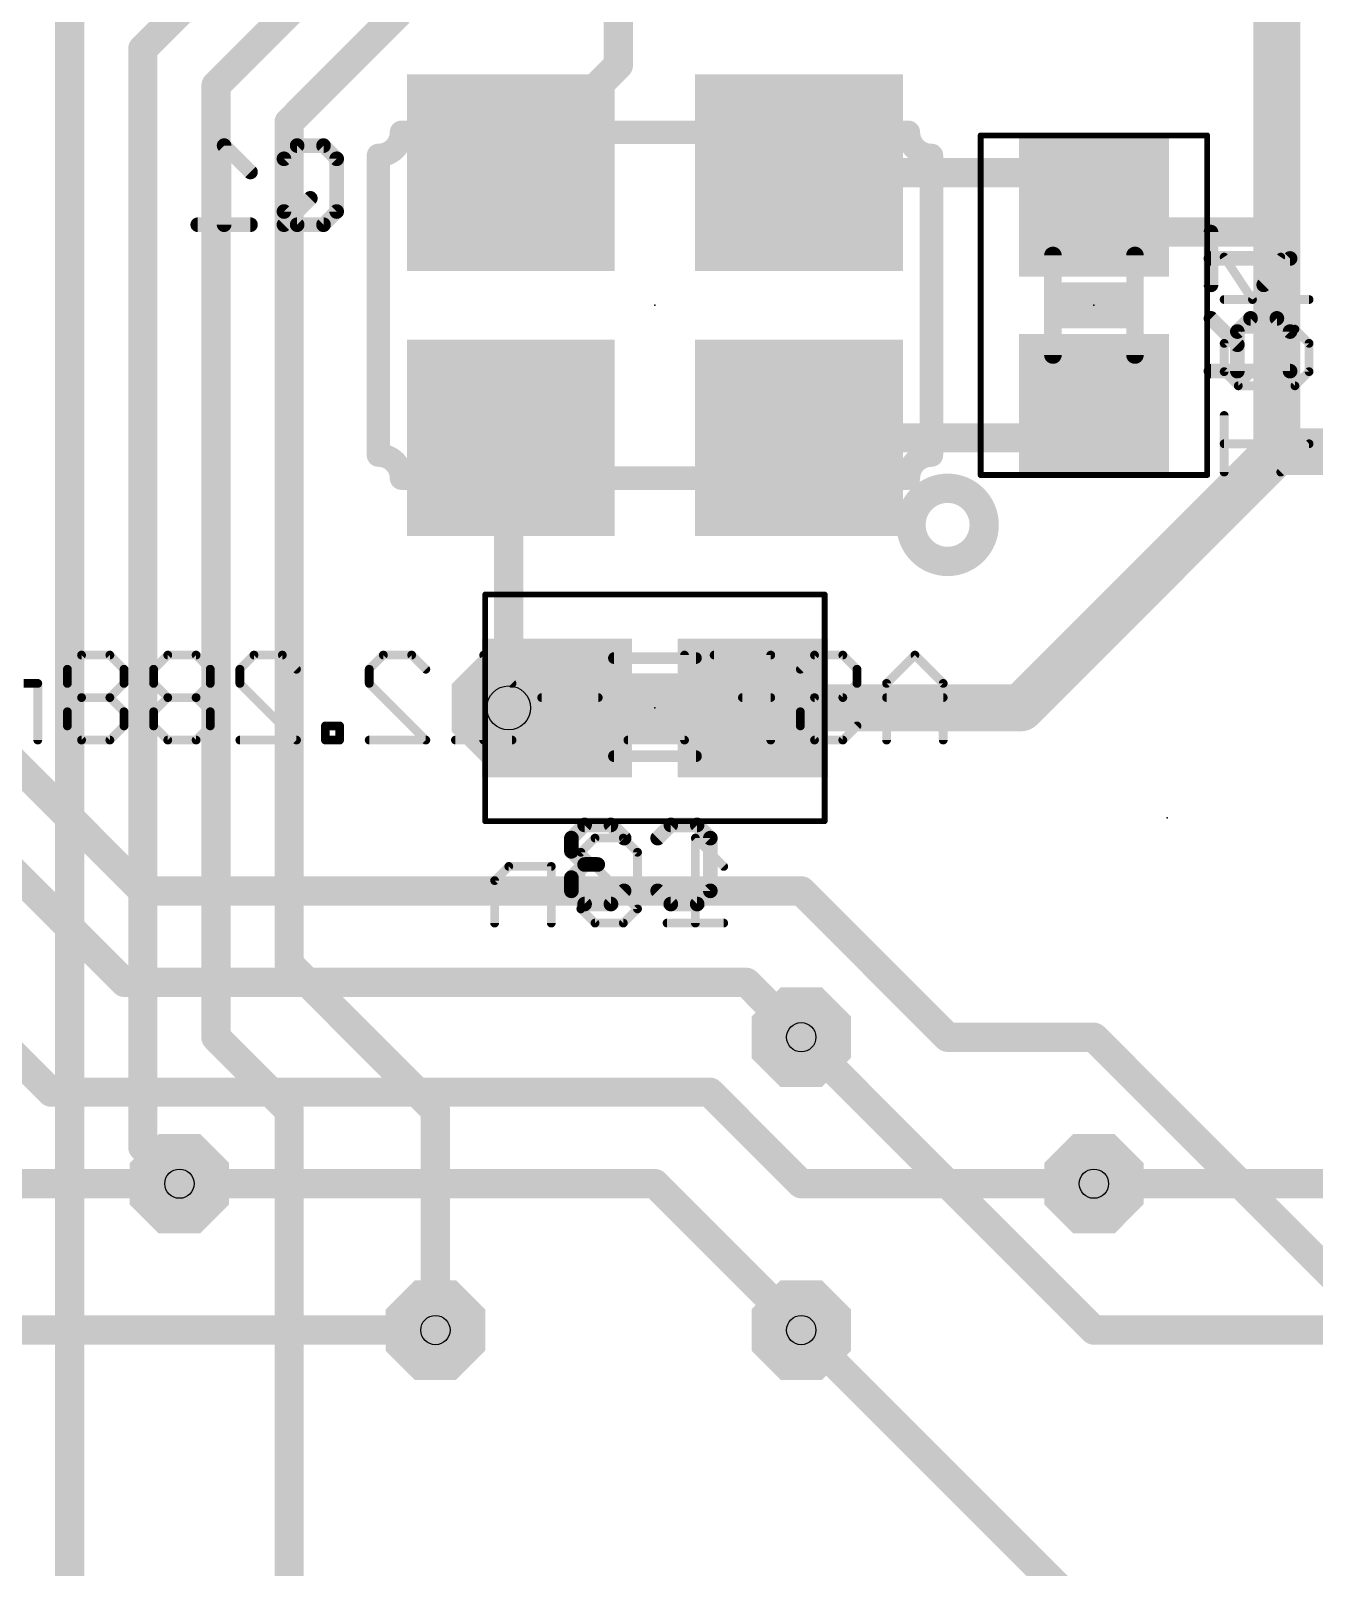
# Model space of a CAD drawing. Extents: x -0.1 to 85.2, y -25.2 to 58.4.
# Drawn here: x 32.68 to 43.82, y 9.37 to 22.7 of the extents above; entities that cross this region are included whole.
import ezdxf

# ---------------------------------------------------------------- set-up
doc = ezdxf.new("R2010")
doc.units = 0
for name, color, linetype in [('1', 22, 'CONTINUOUS'), ('16', 175, 'CONTINUOUS'), ('18', 82, 'CONTINUOUS'), ('22', 253, 'CONTINUOUS'), ('23', 7, 'CONTINUOUS'), ('24', 7, 'CONTINUOUS'), ('26', 253, 'CONTINUOUS'), ('28', 253, 'CONTINUOUS'), ('29', 253, 'CONTINUOUS'), ('30', 253, 'CONTINUOUS'), ('32', 253, 'CONTINUOUS'), ('36', 253, 'CONTINUOUS'), ('40', 175, 'CONTINUOUS'), ('44', 253, 'CONTINUOUS'), ('52', 253, 'CONTINUOUS')]:
    doc.layers.add(name, color=color, linetype=linetype)

# ---------------------------------------------------------------- blocks, each defined once
blk = doc.blocks.new('RECT')
blk.add_solid([(-0.5, -0.5), (0.5, -0.5), (-0.5, 0.5), (0.5, 0.5)])
blk = doc.blocks.new('OCTAGONV')
at = {"const_width": 0.5}
blk.add_lwpolyline([(-0.25, -0.1036), (-0.25, 0.1036), (-0.1036, 0.25), (0.1036, 0.25), (0.25, 0.1036), (0.25, -0.1036), (0.1036, -0.25), (-0.1036, -0.25), (-0.25, -0.1036), (-0.25, 0.1036)], dxfattribs=at)

msp = doc.modelspace()

# ---------------------------------------------------------------- linework, layer by layer
at = {"layer": '1', "const_width": 0.254}
for points in [[(31.75, 17.145), (33.655, 15.24)], [(32.0675, 15.875), (33.4963, 14.4463)], [(33.655, 15.24), (39.37, 15.24)], [(39.37, 15.24), (40.64, 13.97)], [(31.75, 14.605), (32.8612, 13.4938)], [(33.4963, 14.4463), (38.8938, 14.4463)], [(38.8938, 14.4463), (39.37, 13.97)], [(40.64, 13.97), (41.91, 13.97)], [(41.91, 13.97), (45.72, 10.16)], [(32.8612, 13.4938), (38.5763, 13.4938)], [(38.5763, 13.4938), (39.37, 12.7)], [(31.75, 12.7), (33.9725, 12.7)], [(33.9725, 12.7), (38.1, 12.7)], [(38.1, 12.7), (39.37, 11.43)], [(41.91, 12.7), (39.37, 12.7)], [(31.75, 11.43), (36.195, 11.43)]]:
    msp.add_lwpolyline(points, dxfattribs=at)
at = {"layer": '1', "const_width": 0.127}
for points in [[(33.655, 15.3035, 1), (33.655, 15.1765)], [(33.6101, 15.1951, 1), (33.6999, 15.2849)], [(39.4149, 15.2849, 1), (39.3251, 15.1951)], [(39.37, 15.1765, 1), (39.37, 15.3035)], [(33.4963, 14.5098, 1), (33.4963, 14.3828)], [(33.4513, 14.4013, 1), (33.5412, 14.4912)], [(38.9387, 14.4912, 1), (38.8488, 14.4013)], [(38.8938, 14.3828, 1), (38.8938, 14.5098)], [(39.3251, 13.9251, 1), (39.4149, 14.0149)], [(40.64, 14.0335, 1), (40.64, 13.9065)], [(40.5951, 13.9251, 1), (40.6849, 14.0149)], [(41.9549, 14.0149, 1), (41.8651, 13.9251)], [(41.91, 13.9065, 1), (41.91, 14.0335)], [(32.8612, 13.5572, 1), (32.8612, 13.4303)], [(32.8163, 13.4488, 1), (32.9062, 13.5387)], [(38.6212, 13.5387, 1), (38.5313, 13.4488)], [(38.5763, 13.4303, 1), (38.5763, 13.5572)], [(33.9725, 12.7635, 1), (33.9725, 12.6365)], [(33.9725, 12.6365, 1), (33.9725, 12.7635)], [(38.1449, 12.7449, 1), (38.0551, 12.6551)], [(38.1, 12.6365, 1), (38.1, 12.7635)], [(39.37, 12.7635, 1), (39.37, 12.6365)], [(39.3251, 12.6551, 1), (39.4149, 12.7449)], [(41.91, 12.6365, 1), (41.91, 12.7635)], [(36.195, 11.3665, 1), (36.195, 11.4935)], [(39.3251, 11.3851, 1), (39.4149, 11.4749)]]:
    msp.add_lwpolyline(points, format="xyb", dxfattribs=at)
at = {"layer": '16'}
for points, const_width in [([(43.4975, 20.955), (43.4975, 24.765)], 0.4064), ([(35.28, 24.1675), (33.655, 22.5425)], 0.254), ([(37.7825, 24.13), (37.7825, 22.4025)], 0.254), ([(33.02, 23.495), (33.02, 6.6675)], 0.254), ([(35.56, 23.495), (34.29, 22.225)], 0.254), ([(35.8775, 22.86), (34.925, 21.9075)], 0.254), ([(33.655, 22.5425), (33.655, 13.0175)], 0.254), ([(37.7825, 22.4025), (36.85, 21.47)], 0.254), ([(34.29, 22.225), (34.29, 13.97)], 0.254), ([(34.925, 21.9075), (34.925, 14.605)], 0.254), ([(39.35, 21.47), (41.41, 21.47)], 0.254), ([(41.41, 21.47), (41.91, 21.17)], 0.254), ([(41.91, 21.17), (41.91, 20.955)], 0.254), ([(41.91, 20.955), (43.4975, 20.955)], 0.254), ([(43.4975, 19.05), (43.4975, 20.955)], 0.4064), ([(41.41, 19.17), (41.91, 19.47)], 0.254), ([(36.83, 19.15), (36.85, 19.17)], 0.254), ([(36.83, 16.8275), (36.83, 19.15)], 0.254), ([(39.35, 19.17), (41.41, 19.17)], 0.254), ([(41.275, 16.8275), (43.4975, 19.05)], 0.4064), ([(43.4975, 19.05), (62.32, 19.05)], 0.4064), ([(37.25, 16.8275), (36.83, 16.8275)], 0.254), ([(38.95, 16.8275), (41.275, 16.8275)], 0.4064), ([(34.925, 14.605), (36.195, 13.335)], 0.254), ([(34.29, 13.97), (34.925, 13.335)], 0.254), ([(41.91, 11.43), (39.37, 13.97)], 0.254), ([(34.925, 13.335), (34.925, 6.985)], 0.254), ([(36.195, 13.335), (36.195, 11.43)], 0.254), ([(33.655, 13.0175), (33.9725, 12.7)], 0.254), ([(66.04, 12.7), (41.91, 12.7)], 0.254), ([(39.37, 11.43), (41.91, 8.89)], 0.254), ([(64.77, 11.43), (41.91, 11.43)], 0.254)]:
    msp.add_lwpolyline(points, dxfattribs=dict(at, const_width=const_width))
for points, const_width in [([(33.7185, 22.5425, 1), (33.5915, 22.5425)], 0.127), ([(33.6101, 22.5874, 1), (33.6999, 22.4976)], 0.127), ([(37.8274, 22.3576, 1), (37.7376, 22.4474)], 0.127), ([(37.719, 22.4025, 1), (37.846, 22.4025)], 0.127), ([(34.3535, 22.225, 1), (34.2265, 22.225)], 0.127), ([(34.2451, 22.2699, 1), (34.3349, 22.1801)], 0.127), ([(34.9885, 21.9075, 1), (34.8615, 21.9075)], 0.127), ([(34.8801, 21.9524, 1), (34.9699, 21.8626)], 0.127), ([(39.35, 21.5335, 1), (39.35, 21.4065)], 0.127), ([(41.4427, 21.5245, 1), (41.3773, 21.4155)], 0.127), ([(41.41, 21.4065, 1), (41.41, 21.5335)], 0.127), ([(36.8051, 21.5149, 1), (36.8949, 21.4251)], 0.127), ([(41.9735, 21.17, 1), (41.8465, 21.17)], 0.127), ([(41.8773, 21.1155, 1), (41.9427, 21.2245)], 0.127), ([(41.91, 21.0185, 1), (41.91, 20.8915)], 0.127), ([(43.5991, 20.955, 1), (43.3959, 20.955)], 0.2032), ([(43.4975, 20.8915, 1), (43.4975, 21.0185)], 0.127), ([(41.8465, 20.955, 1), (41.9735, 20.955)], 0.127), ([(43.3959, 20.955, 1), (43.5991, 20.955)], 0.2032), ([(41.9427, 19.4155, 1), (41.8773, 19.5245)], 0.127), ([(36.8935, 19.15, 1), (36.7665, 19.15)], 0.127), ([(36.7851, 19.1949, 1), (36.8749, 19.1051)], 0.127), ([(36.8949, 19.1251, 1), (36.8051, 19.2149)], 0.127), ([(39.35, 19.2335, 1), (39.35, 19.1065)], 0.127), ([(41.3773, 19.2245, 1), (41.4427, 19.1155)], 0.127), ([(41.41, 19.1065, 1), (41.41, 19.2335)], 0.127), ([(43.4975, 19.1516, 1), (43.4975, 18.9484)], 0.2032), ([(43.5693, 18.9782, 1), (43.4257, 19.1218)], 0.2032), ([(43.3959, 19.05, 1), (43.5991, 19.05)], 0.2032), ([(36.83, 16.891, 1), (36.83, 16.764)], 0.127), ([(37.25, 16.764, 1), (37.25, 16.891)], 0.127), ([(38.95, 16.9291, 1), (38.95, 16.7259)], 0.2032), ([(41.2032, 16.8993, 1), (41.3468, 16.7557)], 0.2032), ([(41.275, 16.7259, 1), (41.275, 16.9291)], 0.2032), ([(36.7665, 16.8275, 1), (36.8935, 16.8275)], 0.127), ([(34.9699, 14.6499, 1), (34.8801, 14.5601)], 0.127), ([(34.8615, 14.605, 1), (34.9885, 14.605)], 0.127), ([(34.3349, 14.0149, 1), (34.2451, 13.9251)], 0.127), ([(34.2265, 13.97, 1), (34.3535, 13.97)], 0.127), ([(39.4149, 14.0149, 1), (39.3251, 13.9251)], 0.127), ([(34.9885, 13.335, 1), (34.8615, 13.335)], 0.127), ([(36.2585, 13.335, 1), (36.1315, 13.335)], 0.127), ([(34.8801, 13.2901, 1), (34.9699, 13.3799)], 0.127), ([(36.1501, 13.2901, 1), (36.2399, 13.3799)], 0.127), ([(33.6999, 13.0624, 1), (33.6101, 12.9726)], 0.127), ([(33.5915, 13.0175, 1), (33.7185, 13.0175)], 0.127), ([(33.9276, 12.6551, 1), (34.0174, 12.7449)], 0.127), ([(41.91, 12.7635, 1), (41.91, 12.6365)], 0.127), ([(36.1315, 11.43, 1), (36.2585, 11.43)], 0.127), ([(39.4149, 11.4749, 1), (39.3251, 11.3851)], 0.127), ([(41.91, 11.4935, 1), (41.91, 11.3665)], 0.127), ([(41.8651, 11.3851, 1), (41.9549, 11.4749)], 0.127)]:
    msp.add_lwpolyline(points, format="xyb", dxfattribs=dict(at, const_width=const_width))
at = {"layer": '22'}
for points, const_width in [([(35.7, 21.62, 0.4142), (35.9, 21.82)], 0.2032), ([(35.9508, 21.82, 1), (35.8492, 21.82)], 0.1016), ([(40.3, 21.82, 0.4142), (40.5, 21.62)], 0.2032), ([(40.3508, 21.82, 1), (40.2492, 21.82)], 0.1016), ([(35.7508, 21.62, 1), (35.6492, 21.62)], 0.1016), ([(35.7, 21.6708, 1), (35.7, 21.5692)], 0.1016), ([(40.5508, 21.62, 1), (40.4492, 21.62)], 0.1016), ([(40.5, 21.5692, 1), (40.5, 21.6708)], 0.1016), ([(35.9, 18.82, 0.4142), (35.7, 19.02)], 0.2032), ([(35.7, 19.0708, 1), (35.7, 18.9692)], 0.1016), ([(35.6492, 19.02, 1), (35.7508, 19.02)], 0.1016), ([(40.5, 19.02, 0.4142), (40.3, 18.82)], 0.2032), ([(40.4492, 19.02, 1), (40.5508, 19.02)], 0.1016), ([(40.5, 18.9692, 1), (40.5, 19.0708)], 0.1016), ([(35.8492, 18.82, 1), (35.9508, 18.82)], 0.1016), ([(40.64, 18.0975, 1), (40.64, 18.7325, 1), (40.64, 18.0975)], 0.254), ([(40.2492, 18.82, 1), (40.3508, 18.82)], 0.1016)]:
    msp.add_lwpolyline(points, format="xyb", dxfattribs=dict(at, const_width=const_width))
at = {"layer": '22', "const_width": 0.2032}
for points in [[(35.7, 21.62), (35.7, 19.02)], [(40.5, 19.02), (40.5, 21.62)]]:
    msp.add_lwpolyline(points, dxfattribs=at)
at = {"layer": '23'}
msp.add_point((42.545, 15.875), dxfattribs=at)
at = {"layer": '24'}
for p in [(38.1, 20.32), (41.91, 20.32), (38.1, 16.8275)]:
    msp.add_point(p, dxfattribs=at)
at = {"layer": '26', "const_width": 0.127}
for points in [[(34.5893, 21.4761), (34.3605, 21.7049)], [(34.3605, 21.7049), (34.3605, 21.0185)], [(34.9946, 21.7049), (34.8802, 21.5905)], [(35.2234, 21.7049), (34.9946, 21.7049)], [(35.3377, 21.5905), (35.2234, 21.7049)], [(34.8802, 21.5905), (34.8802, 21.1329)], [(35.3377, 21.1329), (35.3377, 21.5905)], [(35.109, 21.2473), (34.8802, 21.0185)], [(34.8802, 21.1329), (34.9946, 21.0185)], [(35.2234, 21.0185), (35.3377, 21.1329)], [(34.5893, 21.0185), (34.1317, 21.0185)], [(34.9946, 21.0185), (35.2234, 21.0185)], [(42.926, 20.4969), (42.926, 20.9545)], [(43.6124, 20.7257), (42.926, 20.7257)], [(43.3836, 20.4969), (43.6124, 20.7257)], [(43.1548, 19.9773), (42.926, 20.2061)], [(43.2692, 20.2061), (43.1548, 20.0917)], [(43.498, 20.2061), (43.2692, 20.2061)], [(43.6124, 20.0917), (43.498, 20.2061)], [(43.1548, 20.0917), (43.1548, 19.7485)], [(43.6124, 19.7485), (43.6124, 20.0917)], [(42.926, 19.7485), (43.6124, 19.7485)], [(37.4892, 15.8121), (37.3748, 15.6977)], [(37.718, 15.8121), (37.4892, 15.8121)], [(37.8324, 15.6977), (37.718, 15.8121)], [(38.1232, 15.6977), (38.2376, 15.8121)], [(38.2376, 15.8121), (38.4664, 15.8121)], [(38.4664, 15.8121), (38.5808, 15.6977)], [(37.3748, 15.6977), (37.3748, 15.5833)], [(38.5808, 15.6977), (38.5808, 15.2401)], [(37.3748, 15.5833), (37.4892, 15.4689)], [(37.4892, 15.4689), (37.3748, 15.3545)], [(37.4892, 15.4689), (37.6036, 15.4689)], [(37.3748, 15.3545), (37.3748, 15.2401)], [(37.3748, 15.2401), (37.4892, 15.1257)], [(37.718, 15.1257), (37.8324, 15.2401)], [(38.2376, 15.1257), (38.1232, 15.2401)], [(38.5808, 15.2401), (38.4664, 15.1257)], [(37.4892, 15.1257), (37.718, 15.1257)], [(38.4664, 15.1257), (38.2376, 15.1257)]]:
    msp.add_lwpolyline(points, dxfattribs=at)
at = {"layer": '26', "const_width": 0.0635}
for points in [[(34.3923, 21.7049, 1), (34.3288, 21.7049)], [(34.383, 21.7273, 1), (34.3381, 21.6824)], [(34.9946, 21.7366, 1), (34.9946, 21.6731)], [(35.017, 21.6824, 1), (34.9721, 21.7273)], [(35.2458, 21.7273, 1), (35.2009, 21.6824)], [(35.2234, 21.6731, 1), (35.2234, 21.7366)], [(34.9119, 21.5905, 1), (34.8484, 21.5905)], [(34.8577, 21.6129, 1), (34.9026, 21.568)], [(35.3695, 21.5905, 1), (35.306, 21.5905)], [(35.3153, 21.568, 1), (35.3602, 21.6129)], [(34.5669, 21.4536, 1), (34.6118, 21.4985)], [(34.9026, 21.1553, 1), (34.8577, 21.1104)], [(35.1314, 21.2248, 1), (35.0865, 21.2697)], [(35.3602, 21.1104, 1), (35.3153, 21.1553)], [(34.1317, 21.0502, 1), (34.1317, 20.9868)], [(34.5893, 20.9868, 1), (34.5893, 21.0502)], [(34.8484, 21.1329, 1), (34.9119, 21.1329)], [(34.8577, 21.041, 1), (34.9026, 20.996)], [(34.9946, 21.0502, 1), (34.9946, 20.9868)], [(34.9721, 20.996, 1), (35.017, 21.041)], [(35.2009, 21.041, 1), (35.2458, 20.996)], [(35.2234, 20.9868, 1), (35.2234, 21.0502)], [(35.306, 21.1329, 1), (35.3695, 21.1329)], [(34.3288, 21.0185, 1), (34.3923, 21.0185)], [(42.9578, 20.9545, 1), (42.8942, 20.9545)], [(42.926, 20.7575, 1), (42.926, 20.694)], [(43.6348, 20.7033, 1), (43.5899, 20.7482)], [(43.6124, 20.694, 1), (43.6124, 20.7575)], [(42.8942, 20.4969, 1), (42.9578, 20.4969)], [(43.3611, 20.5194, 1), (43.406, 20.4745)], [(42.9485, 20.2285, 1), (42.9035, 20.1836)], [(43.2692, 20.2378, 1), (43.2692, 20.1743)], [(43.2916, 20.1836, 1), (43.2467, 20.2285)], [(43.5204, 20.2285, 1), (43.4755, 20.1836)], [(43.498, 20.1743, 1), (43.498, 20.2378)], [(43.1865, 20.0917, 1), (43.123, 20.0917)], [(43.1323, 20.1141, 1), (43.1772, 20.0692)], [(43.6441, 20.0917, 1), (43.5806, 20.0917)], [(43.5899, 20.0692, 1), (43.6348, 20.1141)], [(43.1323, 19.9548, 1), (43.1772, 19.9997)], [(42.926, 19.7802, 1), (42.926, 19.7168)], [(43.123, 19.7485, 1), (43.1865, 19.7485)], [(43.5806, 19.7485, 1), (43.6441, 19.7485)], [(43.6124, 19.7168, 1), (43.6124, 19.7802)], [(37.4892, 15.8438, 1), (37.4892, 15.7803)], [(37.5117, 15.7896, 1), (37.4668, 15.8345)], [(37.7405, 15.8345, 1), (37.6956, 15.7896)], [(37.718, 15.7803, 1), (37.718, 15.8438)], [(38.2376, 15.8438, 1), (38.2376, 15.7803)], [(38.2601, 15.7896, 1), (38.2152, 15.8345)], [(38.4889, 15.8345, 1), (38.444, 15.7896)], [(38.4664, 15.7803, 1), (38.4664, 15.8438)], [(37.4066, 15.6977, 1), (37.3431, 15.6977)], [(37.3524, 15.7201, 1), (37.3973, 15.6752)], [(37.81, 15.6752, 1), (37.8549, 15.7201)], [(38.1008, 15.7201, 1), (38.1457, 15.6752)], [(38.6126, 15.6977, 1), (38.5491, 15.6977)], [(38.5584, 15.6752, 1), (38.6033, 15.7201)], [(37.3431, 15.5833, 1), (37.4066, 15.5833)], [(37.3973, 15.6057, 1), (37.3524, 15.5608)], [(37.4892, 15.5006, 1), (37.4892, 15.4371)], [(37.5117, 15.4464, 1), (37.4668, 15.4913)], [(37.4668, 15.4464, 1), (37.5117, 15.4913)], [(37.6036, 15.4371, 1), (37.6036, 15.5006)], [(37.4066, 15.3545, 1), (37.3431, 15.3545)], [(37.3524, 15.3769, 1), (37.3973, 15.332)], [(37.3431, 15.2401, 1), (37.4066, 15.2401)], [(37.3973, 15.2625, 1), (37.3524, 15.2176)], [(37.8549, 15.2176, 1), (37.81, 15.2625)], [(38.1457, 15.2625, 1), (38.1008, 15.2176)], [(38.5491, 15.2401, 1), (38.6126, 15.2401)], [(38.6033, 15.2176, 1), (38.5584, 15.2625)], [(37.4892, 15.1575, 1), (37.4892, 15.0939)], [(37.4668, 15.1032, 1), (37.5117, 15.1482)], [(37.6956, 15.1482, 1), (37.7405, 15.1032)], [(37.718, 15.0939, 1), (37.718, 15.1575)], [(38.2376, 15.1575, 1), (38.2376, 15.0939)], [(38.2152, 15.1032, 1), (38.2601, 15.1482)], [(38.444, 15.1482, 1), (38.4889, 15.1032)], [(38.4664, 15.0939, 1), (38.4664, 15.1575)]]:
    msp.add_lwpolyline(points, format="xyb", dxfattribs=at)
at = {"layer": '28', "const_width": 0.0381}
for points in [[(43.0562, 20.7486, 1), (43.0244, 20.7275)], [(43.5476, 20.7275, 1), (43.5159, 20.7486)], [(43.0403, 20.3885, 1), (43.0403, 20.3504)], [(43.2702, 20.38, 1), (43.3019, 20.3589)], [(43.2702, 20.3589, 1), (43.3019, 20.38)], [(43.7775, 20.3504, 1), (43.7775, 20.3885)], [(43.1632, 20.1315, 1), (43.1632, 20.0934)], [(43.1766, 20.099, 1), (43.1497, 20.126)], [(43.6681, 20.126, 1), (43.6412, 20.099)], [(43.6681, 20.099, 1), (43.6412, 20.126)], [(43.6547, 20.0934, 1), (43.6547, 20.1315)], [(43.0594, 19.9896, 1), (43.0213, 19.9896)], [(43.0268, 20.0031, 1), (43.0538, 19.9761)], [(43.7966, 19.9896, 1), (43.7585, 19.9896)], [(43.7641, 19.9761, 1), (43.791, 20.0031)], [(43.0538, 19.7573, 1), (43.0268, 19.7304)], [(43.0213, 19.7439, 1), (43.0594, 19.7439)], [(43.7585, 19.7439, 1), (43.7966, 19.7439)], [(43.791, 19.7304, 1), (43.7641, 19.7573)], [(43.1497, 19.6345, 1), (43.1766, 19.6075)], [(43.1632, 19.6401, 1), (43.1632, 19.602)], [(43.1497, 19.6075, 1), (43.1766, 19.6345)], [(43.6412, 19.6345, 1), (43.6681, 19.6075)], [(43.6547, 19.602, 1), (43.6547, 19.6401)], [(43.0594, 19.3641, 1), (43.0213, 19.3641)], [(43.0403, 19.1374, 1), (43.0403, 19.0993)], [(43.791, 19.1049, 1), (43.7641, 19.1318)], [(43.7775, 19.0993, 1), (43.7775, 19.1374)], [(43.0213, 18.8726, 1), (43.0594, 18.8726)], [(43.5183, 18.8861, 1), (43.5453, 18.8591)], [(33.0195, 17.1625, 1), (32.9814, 17.1625)], [(32.987, 17.1759, 1), (33.0139, 17.149)], [(33.1233, 17.3044, 1), (33.1233, 17.2663)], [(33.1368, 17.2719, 1), (33.1099, 17.2988)], [(33.3826, 17.2988, 1), (33.3556, 17.2719)], [(33.3691, 17.2663, 1), (33.3691, 17.3044)], [(33.511, 17.1625, 1), (33.4729, 17.1625)], [(33.4785, 17.149, 1), (33.5054, 17.1759)], [(33.7679, 17.1625, 1), (33.7298, 17.1625)], [(33.7354, 17.1759, 1), (33.7624, 17.149)], [(33.8718, 17.3044, 1), (33.8718, 17.2663)], [(33.8852, 17.2719, 1), (33.8583, 17.2988)], [(34.131, 17.2988, 1), (34.104, 17.2719)], [(34.1175, 17.2663, 1), (34.1175, 17.3044)], [(34.2594, 17.1625, 1), (34.2213, 17.1625)], [(34.2269, 17.149, 1), (34.2538, 17.1759)], [(34.5164, 17.1625, 1), (34.4783, 17.1625)], [(34.4838, 17.1759, 1), (34.5108, 17.149)], [(34.6202, 17.3044, 1), (34.6202, 17.2663)], [(34.6336, 17.2719, 1), (34.6067, 17.2988)], [(34.8794, 17.2988, 1), (34.8524, 17.2719)], [(34.8659, 17.2663, 1), (34.8659, 17.3044)], [(34.9753, 17.149, 1), (35.0023, 17.1759)], [(35.639, 17.1625, 1), (35.6009, 17.1625)], [(35.6065, 17.1759, 1), (35.6334, 17.149)], [(35.7428, 17.3044, 1), (35.7428, 17.2663)], [(35.7563, 17.2719, 1), (35.7293, 17.2988)], [(36.002, 17.2988, 1), (35.9751, 17.2719)], [(35.9885, 17.2663, 1), (35.9885, 17.3044)], [(36.0979, 17.149, 1), (36.1249, 17.1759)], [(36.6331, 17.2853, 1), (36.595, 17.2853)], [(36.6276, 17.2988, 1), (36.6006, 17.2719)], [(38.3757, 17.2853, 1), (38.3376, 17.2853)], [(38.6136, 17.3044, 1), (38.6136, 17.2663)], [(39.1241, 17.2853, 1), (39.086, 17.2853)], [(39.1051, 17.2663, 1), (39.1051, 17.3044)], [(39.3485, 17.1759, 1), (39.3755, 17.149)], [(39.4849, 17.3044, 1), (39.4849, 17.2663)], [(39.4983, 17.2719, 1), (39.4714, 17.2988)], [(39.7441, 17.2988, 1), (39.7171, 17.2719)], [(39.7306, 17.2663, 1), (39.7306, 17.3044)], [(39.8725, 17.1625, 1), (39.8344, 17.1625)], [(39.84, 17.149, 1), (39.867, 17.1759)], [(40.3696, 17.2988, 1), (40.3427, 17.2719)], [(40.3696, 17.2719, 1), (40.3427, 17.2988)], [(32.7626, 17.0396, 1), (32.7245, 17.0396)], [(32.7435, 17.0205, 1), (32.7435, 17.0586)], [(33.0139, 17.0531, 1), (32.987, 17.0261)], [(33.5054, 17.0261, 1), (33.4785, 17.0531)], [(33.7624, 17.0531, 1), (33.7354, 17.0261)], [(34.2538, 17.0261, 1), (34.2269, 17.0531)], [(34.5108, 17.0531, 1), (34.4838, 17.0261)], [(35.6334, 17.0531, 1), (35.6065, 17.0261)], [(36.8464, 17.0261, 1), (36.8733, 17.0531)], [(39.867, 17.0261, 1), (39.84, 17.0531)], [(40.0969, 17.0531, 1), (40.1239, 17.0261)], [(40.1295, 17.0396, 1), (40.0914, 17.0396)], [(40.621, 17.0396, 1), (40.5829, 17.0396)], [(40.5884, 17.0261, 1), (40.6154, 17.0531)], [(32.9814, 17.0396, 1), (33.0195, 17.0396)], [(33.1233, 16.9358, 1), (33.1233, 16.8977)], [(33.1368, 16.9032, 1), (33.1099, 16.9302)], [(33.1099, 16.9032, 1), (33.1368, 16.9302)], [(33.3826, 16.9302, 1), (33.3556, 16.9032)], [(33.3556, 16.9302, 1), (33.3826, 16.9032)], [(33.3691, 16.8977, 1), (33.3691, 16.9358)], [(33.4729, 17.0396, 1), (33.511, 17.0396)], [(33.7298, 17.0396, 1), (33.7679, 17.0396)], [(33.8718, 16.9358, 1), (33.8718, 16.8977)], [(33.8852, 16.9032, 1), (33.8583, 16.9302)], [(33.8583, 16.9032, 1), (33.8852, 16.9302)], [(34.131, 16.9302, 1), (34.104, 16.9032)], [(34.104, 16.9302, 1), (34.131, 16.9032)], [(34.1175, 16.8977, 1), (34.1175, 16.9358)], [(34.2213, 17.0396, 1), (34.2594, 17.0396)], [(34.4783, 17.0396, 1), (34.5164, 17.0396)], [(35.6009, 17.0396, 1), (35.639, 17.0396)], [(37.1168, 16.9358, 1), (37.1168, 16.8977)], [(37.6082, 16.8977, 1), (37.6082, 16.9358)], [(38.8593, 16.9358, 1), (38.8593, 16.8977)], [(39.1051, 16.8977, 1), (39.1051, 16.9358)], [(39.4849, 16.9358, 1), (39.4849, 16.8977)], [(39.4983, 16.9032, 1), (39.4714, 16.9302)], [(39.7171, 16.9302, 1), (39.7441, 16.9032)], [(39.7306, 16.8977, 1), (39.7306, 16.9358)], [(39.8344, 17.0396, 1), (39.8725, 17.0396)], [(40.1104, 16.9358, 1), (40.1104, 16.8977)], [(40.6019, 16.8977, 1), (40.6019, 16.9358)], [(33.0195, 16.7938, 1), (32.9814, 16.7938)], [(32.987, 16.8073, 1), (33.0139, 16.7804)], [(33.511, 16.7938, 1), (33.4729, 16.7938)], [(33.4785, 16.7804, 1), (33.5054, 16.8073)], [(33.7679, 16.7938, 1), (33.7298, 16.7938)], [(33.7354, 16.8073, 1), (33.7624, 16.7804)], [(34.2594, 16.7938, 1), (34.2213, 16.7938)], [(34.2269, 16.7804, 1), (34.2538, 16.8073)], [(39.3485, 16.8073, 1), (39.3755, 16.7804)], [(39.3811, 16.7938, 1), (39.343, 16.7938)], [(33.0139, 16.6844, 1), (32.987, 16.6575)], [(32.9814, 16.671, 1), (33.0195, 16.671)], [(33.4729, 16.671, 1), (33.511, 16.671)], [(33.5054, 16.6575, 1), (33.4785, 16.6844)], [(33.7298, 16.671, 1), (33.7679, 16.671)], [(33.7624, 16.6844, 1), (33.7354, 16.6575)], [(34.2213, 16.671, 1), (34.2594, 16.671)], [(34.2538, 16.6575, 1), (34.2269, 16.6844)], [(35.2401, 16.69, 1), (35.2401, 16.6519)], [(35.2592, 16.671, 1), (35.2211, 16.671)], [(35.382, 16.671, 1), (35.3439, 16.671)], [(35.363, 16.6519, 1), (35.363, 16.69)], [(39.3755, 16.6844, 1), (39.3485, 16.6575)], [(39.343, 16.671, 1), (39.3811, 16.671)], [(39.867, 16.6575, 1), (39.84, 16.6844)], [(32.7245, 16.5481, 1), (32.7626, 16.5481)], [(33.1233, 16.5672, 1), (33.1233, 16.5291)], [(33.1099, 16.5346, 1), (33.1368, 16.5616)], [(33.3556, 16.5616, 1), (33.3826, 16.5346)], [(33.3691, 16.5291, 1), (33.3691, 16.5672)], [(33.8718, 16.5672, 1), (33.8718, 16.5291)], [(33.8583, 16.5346, 1), (33.8852, 16.5616)], [(34.104, 16.5616, 1), (34.131, 16.5346)], [(34.1175, 16.5291, 1), (34.1175, 16.5672)], [(34.4973, 16.5672, 1), (34.4973, 16.5291)], [(34.9753, 16.5346, 1), (35.0023, 16.5616)], [(34.9888, 16.5291, 1), (34.9888, 16.5672)], [(35.2401, 16.5672, 1), (35.2401, 16.5291)], [(35.2211, 16.5481, 1), (35.2592, 16.5481)], [(35.3439, 16.5481, 1), (35.382, 16.5481)], [(35.363, 16.5291, 1), (35.363, 16.5672)], [(35.6199, 16.5672, 1), (35.6199, 16.5291)], [(36.0979, 16.5346, 1), (36.1249, 16.5616)], [(36.1114, 16.5291, 1), (36.1114, 16.5672)], [(36.3683, 16.5672, 1), (36.3683, 16.5291)], [(36.595, 16.5481, 1), (36.6331, 16.5481)], [(36.8598, 16.5291, 1), (36.8598, 16.5672)], [(37.8652, 16.5672, 1), (37.8652, 16.5291)], [(38.3376, 16.5481, 1), (38.3757, 16.5481)], [(38.3567, 16.5291, 1), (38.3567, 16.5672)], [(39.086, 16.5481, 1), (39.1241, 16.5481)], [(39.4849, 16.5672, 1), (39.4849, 16.5291)], [(39.4714, 16.5346, 1), (39.4983, 16.5616)], [(39.7171, 16.5616, 1), (39.7441, 16.5346)], [(39.7306, 16.5291, 1), (39.7306, 16.5672)], [(40.0914, 16.5481, 1), (40.1295, 16.5481)], [(40.5829, 16.5481, 1), (40.621, 16.5481)], [(37.5799, 15.7169, 1), (37.5799, 15.6788)], [(37.5933, 15.6844, 1), (37.5664, 15.7113)], [(37.8391, 15.7113, 1), (37.8121, 15.6844)], [(37.8256, 15.6788, 1), (37.8256, 15.7169)], [(38.4702, 15.6978, 1), (38.4321, 15.6978)], [(38.4646, 15.7113, 1), (38.4377, 15.6844)], [(37.4705, 15.5884, 1), (37.4435, 15.5615)], [(37.4435, 15.5884, 1), (37.4705, 15.5615)], [(37.4761, 15.575, 1), (37.438, 15.575)], [(37.9675, 15.575, 1), (37.9294, 15.575)], [(37.935, 15.5615, 1), (37.962, 15.5884)], [(36.8315, 15.4711, 1), (36.8315, 15.433)], [(36.8449, 15.4386, 1), (36.818, 15.4656)], [(37.2191, 15.4521, 1), (37.181, 15.4521)], [(37.2001, 15.433, 1), (37.2001, 15.4711)], [(38.6834, 15.4386, 1), (38.7104, 15.4656)], [(36.7276, 15.3292, 1), (36.6895, 15.3292)], [(36.6951, 15.3427, 1), (36.7221, 15.3157)], [(37.4705, 15.0969, 1), (37.4435, 15.07)], [(37.438, 15.0835, 1), (37.4761, 15.0835)], [(37.9294, 15.0835, 1), (37.9675, 15.0835)], [(37.962, 15.07, 1), (37.935, 15.0969)], [(37.935, 15.07, 1), (37.962, 15.0969)], [(36.6895, 14.9606, 1), (36.7276, 14.9606)], [(37.181, 14.9606, 1), (37.2191, 14.9606)], [(37.5799, 14.9797, 1), (37.5799, 14.9416)], [(37.5664, 14.9471, 1), (37.5933, 14.9741)], [(37.8121, 14.9741, 1), (37.8391, 14.9471)], [(37.8256, 14.9416, 1), (37.8256, 14.9797)], [(38.2054, 14.9797, 1), (38.2054, 14.9416)], [(38.4321, 14.9606, 1), (38.4702, 14.9606)], [(38.6969, 14.9416, 1), (38.6969, 14.9797)]]:
    msp.add_lwpolyline(points, format="xyb", dxfattribs=at)
at = {"layer": '28', "const_width": 0.0762}
for points in [[(43.0403, 20.738), (43.286, 20.3694)], [(43.286, 20.3694), (43.5318, 20.738)], [(43.0403, 20.3694), (43.7775, 20.3694)], [(43.1632, 20.1125), (43.0403, 19.9896)], [(43.6547, 20.1125), (43.1632, 20.1125)], [(43.1632, 19.621), (43.6547, 20.1125)], [(43.7775, 19.9896), (43.6547, 20.1125)], [(43.0403, 19.9896), (43.0403, 19.7439)], [(43.7775, 19.7439), (43.7775, 19.9896)], [(43.0403, 19.7439), (43.1632, 19.621)], [(43.6547, 19.621), (43.7775, 19.7439)], [(43.1632, 19.621), (43.6547, 19.621)], [(43.0403, 18.8726), (43.0403, 19.3641)], [(43.7775, 19.1183), (43.0403, 19.1183)], [(43.5318, 18.8726), (43.7775, 19.1183)], [(33.1233, 17.2853), (33.0005, 17.1625)], [(33.0005, 17.1625), (33.0005, 17.0396)], [(33.3691, 17.2853), (33.1233, 17.2853)], [(33.492, 17.1625), (33.3691, 17.2853)], [(33.492, 17.0396), (33.492, 17.1625)], [(33.8718, 17.2853), (33.7489, 17.1625)], [(33.7489, 17.1625), (33.7489, 17.0396)], [(34.1175, 17.2853), (33.8718, 17.2853)], [(34.2404, 17.1625), (34.1175, 17.2853)], [(34.2404, 17.0396), (34.2404, 17.1625)], [(34.4973, 17.1625), (34.6202, 17.2853)], [(34.4973, 17.0396), (34.4973, 17.1625)], [(34.6202, 17.2853), (34.8659, 17.2853)], [(34.8659, 17.2853), (34.9888, 17.1625)], [(35.6199, 17.1625), (35.7428, 17.2853)], [(35.6199, 17.0396), (35.6199, 17.1625)], [(35.7428, 17.2853), (35.9885, 17.2853)], [(35.9885, 17.2853), (36.1114, 17.1625)], [(36.8598, 17.0396), (36.6141, 17.2853)], [(36.6141, 17.2853), (36.6141, 16.5481)], [(38.3567, 17.2853), (38.3567, 16.5481)], [(39.1051, 17.2853), (38.6136, 17.2853)], [(39.1051, 16.5481), (39.1051, 17.2853)], [(39.362, 17.1625), (39.4849, 17.2853)], [(39.4849, 17.2853), (39.7306, 17.2853)], [(39.7306, 17.2853), (39.8535, 17.1625)], [(39.8535, 17.1625), (39.8535, 17.0396)], [(40.3562, 17.2853), (40.1104, 17.0396)], [(40.6019, 17.0396), (40.3562, 17.2853)], [(32.7435, 17.0396), (32.6207, 17.0396)], [(32.7435, 16.5481), (32.7435, 17.0396)], [(33.0005, 17.0396), (33.1233, 16.9167)], [(33.3691, 16.9167), (33.492, 17.0396)], [(33.7489, 17.0396), (33.8718, 16.9167)], [(34.1175, 16.9167), (34.2404, 17.0396)], [(34.9888, 16.5481), (34.4973, 17.0396)], [(36.1114, 16.5481), (35.6199, 17.0396)], [(39.8535, 17.0396), (39.7306, 16.9167)], [(40.1104, 17.0396), (40.1104, 16.5481)], [(40.6019, 16.5481), (40.6019, 17.0396)], [(33.1233, 16.9167), (33.0005, 16.7938)], [(33.3691, 16.9167), (33.1233, 16.9167)], [(33.492, 16.7938), (33.3691, 16.9167)], [(33.8718, 16.9167), (33.7489, 16.7938)], [(34.1175, 16.9167), (33.8718, 16.9167)], [(34.2404, 16.7938), (34.1175, 16.9167)], [(37.6082, 16.9167), (37.1168, 16.9167)], [(39.1051, 16.9167), (38.8593, 16.9167)], [(39.4849, 16.9167), (39.362, 16.7938)], [(39.7306, 16.9167), (39.4849, 16.9167)], [(40.6019, 16.9167), (40.1104, 16.9167)], [(33.0005, 16.7938), (33.0005, 16.671)], [(33.492, 16.671), (33.492, 16.7938)], [(33.7489, 16.7938), (33.7489, 16.671)], [(34.2404, 16.671), (34.2404, 16.7938)], [(39.362, 16.7938), (39.362, 16.671)], [(33.0005, 16.671), (33.1233, 16.5481)], [(33.3691, 16.5481), (33.492, 16.671)], [(33.7489, 16.671), (33.8718, 16.5481)], [(34.1175, 16.5481), (34.2404, 16.671)], [(35.363, 16.671), (35.2401, 16.671)], [(35.2401, 16.671), (35.2401, 16.5481)], [(35.363, 16.5481), (35.363, 16.671)], [(39.362, 16.671), (39.4849, 16.5481)], [(39.7306, 16.5481), (39.8535, 16.671)], [(33.1233, 16.5481), (33.3691, 16.5481)], [(33.8718, 16.5481), (34.1175, 16.5481)], [(34.4973, 16.5481), (34.9888, 16.5481)], [(35.2401, 16.5481), (35.363, 16.5481)], [(35.6199, 16.5481), (36.1114, 16.5481)], [(36.8598, 16.5481), (36.3683, 16.5481)], [(38.3567, 16.5481), (37.8652, 16.5481)], [(39.4849, 16.5481), (39.7306, 16.5481)], [(37.5799, 15.6978), (37.457, 15.575)], [(37.8256, 15.6978), (37.5799, 15.6978)], [(37.9485, 15.575), (37.8256, 15.6978)], [(38.6969, 15.4521), (38.4512, 15.6978)], [(38.4512, 15.6978), (38.4512, 14.9606)], [(37.457, 15.575), (37.457, 15.0835)], [(37.9485, 15.0835), (37.457, 15.575)], [(37.9485, 15.0835), (37.9485, 15.575)], [(36.8315, 15.4521), (36.7086, 15.3292)], [(37.2001, 15.4521), (36.8315, 15.4521)], [(37.2001, 14.9606), (37.2001, 15.4521)], [(36.7086, 15.3292), (36.7086, 14.9606)], [(37.457, 15.0835), (37.5799, 14.9606)], [(37.8256, 14.9606), (37.9485, 15.0835)], [(37.5799, 14.9606), (37.8256, 14.9606)], [(38.6969, 14.9606), (38.2054, 14.9606)]]:
    msp.add_lwpolyline(points, dxfattribs=at)
at = {"layer": '40', "const_width": 0.0508}
for points in [[(40.927, 21.793), (40.927, 18.847)], [(42.893, 21.793), (40.927, 21.793)], [(42.893, 18.847), (42.893, 21.793)], [(40.927, 18.847), (42.893, 18.847)], [(39.573, 17.8105), (36.627, 17.8105)], [(36.627, 17.8105), (36.627, 15.8445)], [(39.573, 15.8445), (39.573, 17.8105)], [(36.627, 15.8445), (39.573, 15.8445)]]:
    msp.add_lwpolyline(points, dxfattribs=at)
at = {"layer": '40', "const_width": 0.0254}
for points in [[(40.9397, 21.793, 1), (40.9143, 21.793)], [(40.927, 21.8057, 1), (40.927, 21.7803)], [(42.9057, 21.793, 1), (42.8803, 21.793)], [(42.893, 21.7803, 1), (42.893, 21.8057)], [(40.927, 18.8597, 1), (40.927, 18.8343)], [(40.9143, 18.847, 1), (40.9397, 18.847)], [(42.8803, 18.847, 1), (42.9057, 18.847)], [(42.893, 18.8343, 1), (42.893, 18.8597)], [(36.627, 17.8232, 1), (36.627, 17.7978)], [(36.6397, 17.8105, 1), (36.6143, 17.8105)], [(39.5857, 17.8105, 1), (39.5603, 17.8105)], [(39.573, 17.7978, 1), (39.573, 17.8232)], [(36.627, 15.8572, 1), (36.627, 15.8318)], [(39.573, 15.8318, 1), (39.573, 15.8572)], [(36.6143, 15.8445, 1), (36.6397, 15.8445)], [(39.5603, 15.8445, 1), (39.5857, 15.8445)]]:
    msp.add_lwpolyline(points, format="xyb", dxfattribs=at)
at = {"layer": '44'}
for centre, radius in [((36.83, 16.8275), 0.1905), ((39.37, 13.97), 0.127), ((33.9725, 12.7), 0.127), ((41.91, 12.7), 0.127), ((36.195, 11.43), 0.127), ((39.37, 11.43), 0.127)]:
    msp.add_circle(centre, radius, dxfattribs=at)
at = {"layer": '52'}
for points, const_width in [([(40.3, 21.82), (35.9, 21.82)], 0.2032), ([(41.554, 19.888), (41.554, 20.752)], 0.1524), ([(42.266, 20.752), (42.266, 19.888)], 0.1524), ([(35.9, 18.82), (40.3, 18.82)], 0.2032), ([(38.456, 17.2595), (37.744, 17.2595)], 0.1016), ([(38.456, 16.4085), (37.744, 16.4085)], 0.1016)]:
    msp.add_lwpolyline(points, dxfattribs=dict(at, const_width=const_width))
for points, const_width in [([(35.9, 21.8708, 1), (35.9, 21.7692)], 0.1016), ([(40.3, 21.7692, 1), (40.3, 21.8708)], 0.1016), ([(41.5921, 20.752, 1), (41.5159, 20.752)], 0.0762), ([(42.3041, 20.752, 1), (42.2279, 20.752)], 0.0762), ([(41.5159, 19.888, 1), (41.5921, 19.888)], 0.0762), ([(42.2279, 19.888, 1), (42.3041, 19.888)], 0.0762), ([(40, 19.2799, 1), (40, 19.4601, 1), (40, 19.2799)], 0.1802), ([(35.9, 18.8708, 1), (35.9, 18.7692)], 0.1016), ([(40.3, 18.7692, 1), (40.3, 18.8708)], 0.1016), ([(37.744, 17.2849, 1), (37.744, 17.2341)], 0.0508), ([(38.456, 17.2341, 1), (38.456, 17.2849)], 0.0508), ([(37.744, 16.4339, 1), (37.744, 16.3831)], 0.0508), ([(38.456, 16.3831, 1), (38.456, 16.4339)], 0.0508)]:
    msp.add_lwpolyline(points, format="xyb", dxfattribs=dict(at, const_width=const_width))

# ---------------------------------------------------------------- block references
at = {"layer": '16', "xscale": 1.6, "yscale": 1.5}
for p in [(36.85, 21.47), (39.35, 21.47)]:
    msp.add_blockref('RECT', p, dxfattribs=at)
at = {"layer": '16', "yscale": 1.1, "rotation": 270}
for p in [(41.91, 21.17), (41.91, 19.47)]:
    msp.add_blockref('RECT', p, dxfattribs=at)
at = {"layer": '16', "xscale": 1.6, "yscale": 1.5, "rotation": 180}
for p in [(36.85, 19.17), (39.35, 19.17)]:
    msp.add_blockref('RECT', p, dxfattribs=at)
at = {"layer": '16', "xscale": 1.1, "rotation": 180}
for p in [(37.25, 16.8275), (38.95, 16.8275)]:
    msp.add_blockref('RECT', p, dxfattribs=at)
at = {"layer": '18'}
for p, xscale, yscale in [((36.83, 16.8275), 0.7874, 0.7874), ((36.83, 16.8275), 0.7874, 0.7874), ((39.37, 13.97), 0.6604, 0.6604), ((39.37, 13.97), 0.6604, 0.6604), ((33.9725, 12.7), 0.6604, 0.6604), ((33.9725, 12.7), 0.6604, 0.6604), ((41.91, 12.7), 0.6604, 0.6604), ((41.91, 12.7), 0.6604, 0.6604), ((36.195, 11.43), 0.6604, 0.6604), ((36.195, 11.43), 0.6604, 0.6604), ((39.37, 11.43), 0.6604, 0.6604), ((39.37, 11.43), 0.6604, 0.6604)]:
    msp.add_blockref('OCTAGONV', p, dxfattribs=dict(at, xscale=xscale, yscale=yscale))
at = {"layer": '29'}
for p, xscale, yscale in [((36.83, 16.8275), 0.9906, 0.9906), ((39.37, 13.97), 0.8636, 0.8636), ((33.9725, 12.7), 0.8636, 0.8636), ((41.91, 12.7), 0.8636, 0.8636), ((36.195, 11.43), 0.8636, 0.8636), ((39.37, 11.43), 0.8636, 0.8636)]:
    msp.add_blockref('OCTAGONV', p, dxfattribs=dict(at, xscale=xscale, yscale=yscale))
at = {"layer": '30'}
for name, p, xscale, yscale in [('RECT', (36.85, 21.47), 1.8032, 1.7032), ('RECT', (39.35, 21.47), 1.8032, 1.7032), ('OCTAGONV', (36.83, 16.8275), 0.9906, 0.9906), ('OCTAGONV', (39.37, 13.97), 0.8636, 0.8636), ('OCTAGONV', (33.9725, 12.7), 0.8636, 0.8636), ('OCTAGONV', (41.91, 12.7), 0.8636, 0.8636), ('OCTAGONV', (36.195, 11.43), 0.8636, 0.8636), ('OCTAGONV', (39.37, 11.43), 0.8636, 0.8636)]:
    msp.add_blockref(name, p, dxfattribs=dict(at, xscale=xscale, yscale=yscale))
for p, xscale, yscale, rotation in [((41.91, 21.17), 1.2032, 1.3032, 270), ((36.85, 19.17), 1.8032, 1.7032, 180), ((39.35, 19.17), 1.8032, 1.7032, 180), ((41.91, 19.47), 1.2032, 1.3032, 270), ((37.25, 16.8275), 1.3032, 1.2032, 180), ((38.95, 16.8275), 1.3032, 1.2032, 180)]:
    msp.add_blockref('RECT', p, dxfattribs=dict(at, xscale=xscale, yscale=yscale, rotation=rotation))
at = {"layer": '32', "xscale": 1.6, "yscale": 1.5}
for p in [(36.85, 21.47), (39.35, 21.47)]:
    msp.add_blockref('RECT', p, dxfattribs=at)
at = {"layer": '32', "yscale": 1.1, "rotation": 270}
for p in [(41.91, 21.17), (41.91, 19.47)]:
    msp.add_blockref('RECT', p, dxfattribs=at)
at = {"layer": '32', "xscale": 1.6, "yscale": 1.5, "rotation": 180}
for p in [(36.85, 19.17), (39.35, 19.17)]:
    msp.add_blockref('RECT', p, dxfattribs=at)
at = {"layer": '32', "xscale": 1.1, "rotation": 180}
for p in [(37.25, 16.8275), (38.95, 16.8275)]:
    msp.add_blockref('RECT', p, dxfattribs=at)
at = {"layer": '36', "xscale": 0.3998}
for p, yscale, rotation in [((41.91, 20.32), 0.8002, 270), ((38.1, 16.8275), 0.6, 180)]:
    msp.add_blockref('RECT', p, dxfattribs=dict(at, yscale=yscale, rotation=rotation))
at = {"layer": '52'}
for p, xscale, yscale, rotation in [((41.91, 20.955), 0.4064, 0.8636, 270), ((41.91, 19.685), 0.4064, 0.8636, 270), ((37.5198, 16.8326), 0.5001, 0.95, 180), ((38.6882, 16.8326), 0.5001, 0.95, 180)]:
    msp.add_blockref('RECT', p, dxfattribs=dict(at, xscale=xscale, yscale=yscale, rotation=rotation))

doc.saveas('drawing.dxf')
